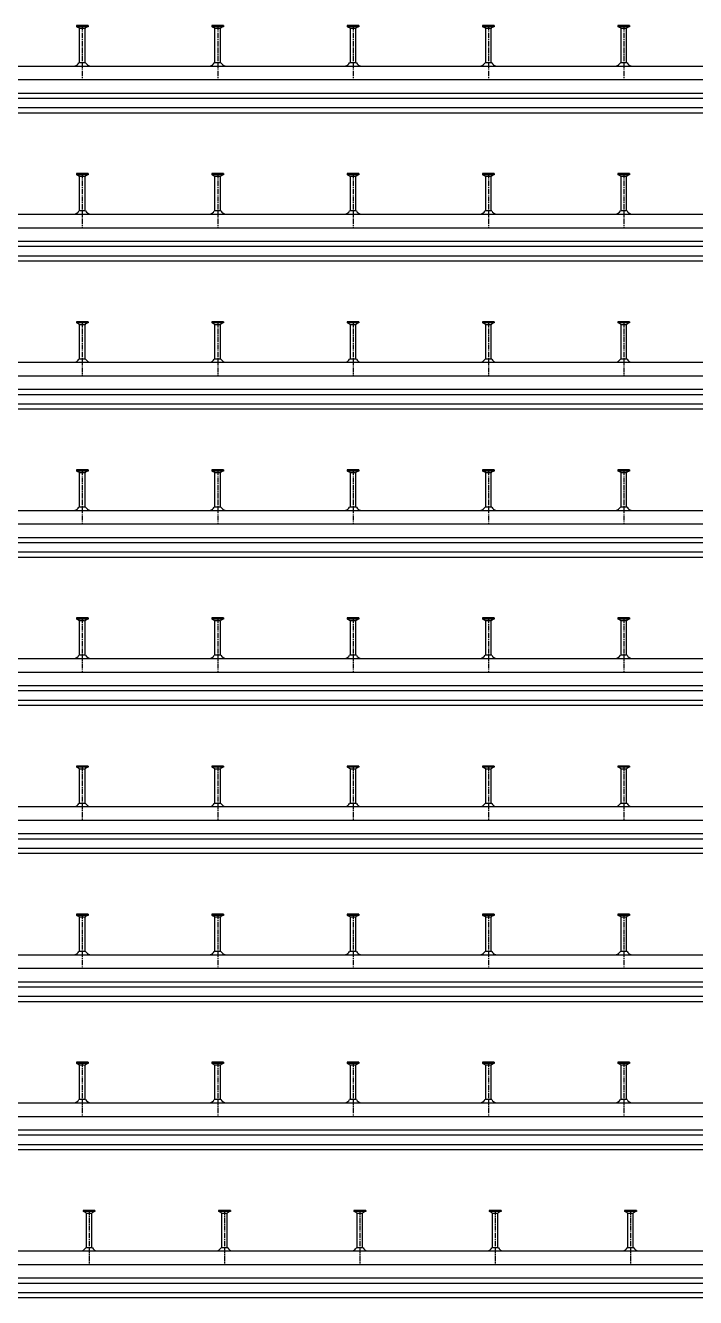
# Model space of a CAD drawing. Header units: millimetres. Extents: x -218 to 5901, y -4888 to 2743.
# Drawn here: x 772 to 1762, y -4888 to -3007 of the extents above; entities that cross this region are included whole.
import ezdxf

# ---------------------------------------------------------------- set-up
doc = ezdxf.new("R2010")
doc.units = ezdxf.units.MM
doc.header["$LTSCALE"] = 10
doc.linetypes.add('MITTE2', pattern=[1.125, 0.75, -0.125, 0.125, -0.125])
doc.layers.add('HALFEN', color=2, linetype='CONTINUOUS')

msp = doc.modelspace()

# ---------------------------------------------------------------- linework, layer by layer
at = {"layer": 'HALFEN'}
for p, q in [((847.5, -3006.8), (847.5, -3008.7)), ((865, -3006.8), (847.5, -3006.8)), ((865, -3008.7), (847.5, -3008.7)), ((848.3, -3008.7), (851.8, -3010.5)), ((852.2, -3006.8), (852.2, -3008.4)), ((860.3, -3006.8), (860.3, -3008.4)), ((864.3, -3008.7), (860.7, -3010.5)), ((865, -3006.8), (865, -3008.7)), ((1065, -3006.8), (1047.5, -3006.8)), ((1047.5, -3006.8), (1047.5, -3008.7)), ((1065, -3008.7), (1047.5, -3008.7)), ((1048.3, -3008.7), (1051.8, -3010.5)), ((1052.2, -3006.8), (1052.2, -3008.4)), ((1060.3, -3006.8), (1060.3, -3008.4)), ((1064.3, -3008.7), (1060.7, -3010.5)), ((1065, -3006.8), (1065, -3008.7)), ((1247.5, -3006.8), (1247.5, -3008.7)), ((1265, -3006.8), (1247.5, -3006.8)), ((1265, -3008.7), (1247.5, -3008.7)), ((1248.3, -3008.7), (1251.8, -3010.5)), ((1252.2, -3006.8), (1252.2, -3008.4)), ((1260.3, -3006.8), (1260.3, -3008.4)), ((1264.3, -3008.7), (1260.7, -3010.5)), ((1265, -3006.8), (1265, -3008.7)), ((1447.5, -3006.8), (1447.5, -3008.7)), ((1465, -3006.8), (1447.5, -3006.8)), ((1465, -3008.7), (1447.5, -3008.7)), ((1448.3, -3008.7), (1451.8, -3010.5)), ((1452.2, -3006.8), (1452.2, -3008.4)), ((1460.3, -3006.8), (1460.3, -3008.4)), ((1464.3, -3008.7), (1460.7, -3010.5)), ((1465, -3006.8), (1465, -3008.7)), ((1647.5, -3006.8), (1647.5, -3008.7)), ((1665, -3006.8), (1647.5, -3006.8)), ((1665, -3008.7), (1647.5, -3008.7)), ((1648.3, -3008.7), (1651.8, -3010.5)), ((1652.2, -3006.8), (1652.2, -3008.4)), ((1660.3, -3006.8), (1660.3, -3008.4)), ((1664.3, -3008.7), (1660.7, -3010.5)), ((1665, -3006.8), (1665, -3008.7)), ((852.3, -3062.1), (852.3, -3011.2)), ((852.8, -3010.8), (859.7, -3010.8)), ((860.3, -3062.1), (860.3, -3011.2)), ((1052.3, -3062.1), (1052.3, -3011.2)), ((1052.8, -3010.8), (1059.7, -3010.8)), ((1060.3, -3062.1), (1060.3, -3011.2)), ((1252.3, -3062.1), (1252.3, -3011.2)), ((1252.8, -3010.8), (1259.7, -3010.8)), ((1260.3, -3062.1), (1260.3, -3011.2)), ((1452.3, -3062.1), (1452.3, -3011.2)), ((1452.8, -3010.8), (1459.7, -3010.8)), ((1460.3, -3062.1), (1460.3, -3011.2)), ((1652.3, -3062.1), (1652.3, -3011.2)), ((1652.8, -3010.8), (1659.7, -3010.8)), ((1660.3, -3062.1), (1660.3, -3011.2)), ((861.2, -3062.1), (851.3, -3062.1)), ((1061.2, -3062.1), (1051.3, -3062.1)), ((1261.2, -3062.1), (1251.3, -3062.1)), ((1461.2, -3062.1), (1451.3, -3062.1)), ((1661.2, -3062.1), (1651.3, -3062.1)), ((-168.7, -3066.8), (4281.3, -3066.8)), ((-168.7, -3086.8), (4281.3, -3086.8)), ((-168.7, -3106.8), (4281.3, -3106.8)), ((-168.7, -3114.3), (4281.3, -3114.3)), ((-168.7, -3128.3), (4281.3, -3128.3)), ((-168.7, -3135.8), (4281.3, -3135.8)), ((847.5, -3225.8), (847.5, -3227.7)), ((865, -3225.8), (847.5, -3225.8)), ((865, -3227.7), (847.5, -3227.7)), ((848.3, -3227.7), (851.8, -3229.5)), ((852.2, -3225.8), (852.2, -3227.4)), ((852.3, -3281.1), (852.3, -3230.2)), ((852.8, -3229.8), (859.7, -3229.8)), ((860.3, -3225.8), (860.3, -3227.4)), ((860.3, -3281.1), (860.3, -3230.2)), ((864.3, -3227.7), (860.7, -3229.5)), ((865, -3225.8), (865, -3227.7)), ((1065, -3225.8), (1047.5, -3225.8)), ((1047.5, -3225.8), (1047.5, -3227.7)), ((1065, -3227.7), (1047.5, -3227.7)), ((1048.3, -3227.7), (1051.8, -3229.5)), ((1052.2, -3225.8), (1052.2, -3227.4)), ((1052.3, -3281.1), (1052.3, -3230.2)), ((1052.8, -3229.8), (1059.7, -3229.8)), ((1060.3, -3225.8), (1060.3, -3227.4)), ((1060.3, -3281.1), (1060.3, -3230.2)), ((1064.3, -3227.7), (1060.7, -3229.5)), ((1065, -3225.8), (1065, -3227.7)), ((1247.5, -3225.8), (1247.5, -3227.7)), ((1265, -3225.8), (1247.5, -3225.8)), ((1265, -3227.7), (1247.5, -3227.7)), ((1248.3, -3227.7), (1251.8, -3229.5)), ((1252.2, -3225.8), (1252.2, -3227.4)), ((1252.3, -3281.1), (1252.3, -3230.2)), ((1252.8, -3229.8), (1259.7, -3229.8)), ((1260.3, -3225.8), (1260.3, -3227.4)), ((1260.3, -3281.1), (1260.3, -3230.2)), ((1264.3, -3227.7), (1260.7, -3229.5)), ((1265, -3225.8), (1265, -3227.7)), ((1447.5, -3225.8), (1447.5, -3227.7)), ((1465, -3225.8), (1447.5, -3225.8)), ((1465, -3227.7), (1447.5, -3227.7)), ((1448.3, -3227.7), (1451.8, -3229.5)), ((1452.2, -3225.8), (1452.2, -3227.4)), ((1452.3, -3281.1), (1452.3, -3230.2)), ((1452.8, -3229.8), (1459.7, -3229.8)), ((1460.3, -3225.8), (1460.3, -3227.4)), ((1460.3, -3281.1), (1460.3, -3230.2)), ((1464.3, -3227.7), (1460.7, -3229.5)), ((1465, -3225.8), (1465, -3227.7)), ((1647.5, -3225.8), (1647.5, -3227.7)), ((1665, -3225.8), (1647.5, -3225.8)), ((1665, -3227.7), (1647.5, -3227.7)), ((1648.3, -3227.7), (1651.8, -3229.5)), ((1652.2, -3225.8), (1652.2, -3227.4)), ((1652.3, -3281.1), (1652.3, -3230.2)), ((1652.8, -3229.8), (1659.7, -3229.8)), ((1660.3, -3225.8), (1660.3, -3227.4)), ((1660.3, -3281.1), (1660.3, -3230.2)), ((1664.3, -3227.7), (1660.7, -3229.5)), ((1665, -3225.8), (1665, -3227.7)), ((-168.7, -3285.8), (4481.3, -3285.8)), ((861.2, -3281.1), (851.3, -3281.1)), ((1061.2, -3281.1), (1051.3, -3281.1)), ((1261.2, -3281.1), (1251.3, -3281.1)), ((1461.2, -3281.1), (1451.3, -3281.1)), ((1661.2, -3281.1), (1651.3, -3281.1)), ((-168.7, -3305.8), (4481.3, -3305.8)), ((-168.7, -3325.8), (4481.3, -3325.8)), ((-168.7, -3333.3), (4481.3, -3333.3)), ((-168.7, -3347.3), (4481.3, -3347.3)), ((-168.7, -3354.8), (4481.3, -3354.8)), ((847.5, -3444.8), (847.5, -3446.7)), ((865, -3444.8), (847.5, -3444.8)), ((865, -3446.7), (847.5, -3446.7)), ((848.3, -3446.7), (851.8, -3448.5)), ((852.2, -3444.8), (852.2, -3446.4)), ((852.3, -3500.1), (852.3, -3449.2)), ((852.8, -3448.8), (859.7, -3448.8)), ((860.3, -3444.8), (860.3, -3446.4)), ((860.3, -3500.1), (860.3, -3449.2)), ((864.3, -3446.7), (860.7, -3448.5)), ((865, -3444.8), (865, -3446.7)), ((1065, -3444.8), (1047.5, -3444.8)), ((1047.5, -3444.8), (1047.5, -3446.7)), ((1065, -3446.7), (1047.5, -3446.7)), ((1048.3, -3446.7), (1051.8, -3448.5)), ((1052.2, -3444.8), (1052.2, -3446.4)), ((1052.3, -3500.1), (1052.3, -3449.2)), ((1052.8, -3448.8), (1059.7, -3448.8)), ((1060.3, -3444.8), (1060.3, -3446.4)), ((1060.3, -3500.1), (1060.3, -3449.2)), ((1064.3, -3446.7), (1060.7, -3448.5)), ((1065, -3444.8), (1065, -3446.7)), ((1247.5, -3444.8), (1247.5, -3446.7)), ((1265, -3444.8), (1247.5, -3444.8)), ((1265, -3446.7), (1247.5, -3446.7)), ((1248.3, -3446.7), (1251.8, -3448.5)), ((1252.2, -3444.8), (1252.2, -3446.4)), ((1252.3, -3500.1), (1252.3, -3449.2)), ((1252.8, -3448.8), (1259.7, -3448.8)), ((1260.3, -3444.8), (1260.3, -3446.4)), ((1260.3, -3500.1), (1260.3, -3449.2)), ((1264.3, -3446.7), (1260.7, -3448.5)), ((1265, -3444.8), (1265, -3446.7)), ((1447.5, -3444.8), (1447.5, -3446.7)), ((1465, -3444.8), (1447.5, -3444.8)), ((1465, -3446.7), (1447.5, -3446.7)), ((1448.3, -3446.7), (1451.8, -3448.5)), ((1452.2, -3444.8), (1452.2, -3446.4)), ((1452.3, -3500.1), (1452.3, -3449.2)), ((1452.8, -3448.8), (1459.7, -3448.8)), ((1460.3, -3444.8), (1460.3, -3446.4)), ((1460.3, -3500.1), (1460.3, -3449.2)), ((1464.3, -3446.7), (1460.7, -3448.5)), ((1465, -3444.8), (1465, -3446.7)), ((1647.5, -3444.8), (1647.5, -3446.7)), ((1665, -3444.8), (1647.5, -3444.8)), ((1665, -3446.7), (1647.5, -3446.7)), ((1648.3, -3446.7), (1651.8, -3448.5)), ((1652.2, -3444.8), (1652.2, -3446.4)), ((1652.3, -3500.1), (1652.3, -3449.2)), ((1652.8, -3448.8), (1659.7, -3448.8)), ((1660.3, -3444.8), (1660.3, -3446.4)), ((1660.3, -3500.1), (1660.3, -3449.2)), ((1664.3, -3446.7), (1660.7, -3448.5)), ((1665, -3444.8), (1665, -3446.7)), ((-168.7, -3504.8), (4681.3, -3504.8)), ((861.2, -3500.1), (851.3, -3500.1)), ((1061.2, -3500.1), (1051.3, -3500.1)), ((1261.2, -3500.1), (1251.3, -3500.1)), ((1461.2, -3500.1), (1451.3, -3500.1)), ((1661.2, -3500.1), (1651.3, -3500.1)), ((-168.7, -3524.8), (4681.3, -3524.8)), ((-168.7, -3544.8), (4681.3, -3544.8)), ((-168.7, -3552.3), (4681.3, -3552.3)), ((-168.7, -3566.3), (4681.3, -3566.3)), ((-168.7, -3573.8), (4681.3, -3573.8)), ((847.5, -3663.8), (847.5, -3665.7)), ((865, -3663.8), (847.5, -3663.8)), ((865, -3665.7), (847.5, -3665.7)), ((848.3, -3665.7), (851.8, -3667.5)), ((852.2, -3663.8), (852.2, -3665.4)), ((852.8, -3667.8), (859.7, -3667.8)), ((860.3, -3663.8), (860.3, -3665.4)), ((864.3, -3665.7), (860.7, -3667.5)), ((865, -3663.8), (865, -3665.7)), ((1065, -3663.8), (1047.5, -3663.8)), ((1047.5, -3663.8), (1047.5, -3665.7)), ((1065, -3665.7), (1047.5, -3665.7)), ((1048.3, -3665.7), (1051.8, -3667.5)), ((1052.2, -3663.8), (1052.2, -3665.4)), ((1052.8, -3667.8), (1059.7, -3667.8)), ((1060.3, -3663.8), (1060.3, -3665.4)), ((1064.3, -3665.7), (1060.7, -3667.5)), ((1065, -3663.8), (1065, -3665.7)), ((1247.5, -3663.8), (1247.5, -3665.7)), ((1265, -3663.8), (1247.5, -3663.8)), ((1265, -3665.7), (1247.5, -3665.7)), ((1248.3, -3665.7), (1251.8, -3667.5)), ((1252.2, -3663.8), (1252.2, -3665.4)), ((1252.8, -3667.8), (1259.7, -3667.8)), ((1260.3, -3663.8), (1260.3, -3665.4)), ((1264.3, -3665.7), (1260.7, -3667.5)), ((1265, -3663.8), (1265, -3665.7)), ((1447.5, -3663.8), (1447.5, -3665.7)), ((1465, -3663.8), (1447.5, -3663.8)), ((1465, -3665.7), (1447.5, -3665.7)), ((1448.3, -3665.7), (1451.8, -3667.5)), ((1452.2, -3663.8), (1452.2, -3665.4)), ((1452.8, -3667.8), (1459.7, -3667.8)), ((1460.3, -3663.8), (1460.3, -3665.4)), ((1464.3, -3665.7), (1460.7, -3667.5)), ((1465, -3663.8), (1465, -3665.7)), ((1647.5, -3663.8), (1647.5, -3665.7)), ((1665, -3663.8), (1647.5, -3663.8)), ((1665, -3665.7), (1647.5, -3665.7)), ((1648.3, -3665.7), (1651.8, -3667.5)), ((1652.2, -3663.8), (1652.2, -3665.4)), ((1652.8, -3667.8), (1659.7, -3667.8)), ((1660.3, -3663.8), (1660.3, -3665.4)), ((1664.3, -3665.7), (1660.7, -3667.5)), ((1665, -3663.8), (1665, -3665.7)), ((852.3, -3719.1), (852.3, -3668.2)), ((860.3, -3719.1), (860.3, -3668.2)), ((1052.3, -3719.1), (1052.3, -3668.2)), ((1060.3, -3719.1), (1060.3, -3668.2)), ((1252.3, -3719.1), (1252.3, -3668.2)), ((1260.3, -3719.1), (1260.3, -3668.2)), ((1452.3, -3719.1), (1452.3, -3668.2)), ((1460.3, -3719.1), (1460.3, -3668.2)), ((1652.3, -3719.1), (1652.3, -3668.2)), ((1660.3, -3719.1), (1660.3, -3668.2)), ((-168.7, -3723.8), (4881.3, -3723.8)), ((861.2, -3719.1), (851.3, -3719.1)), ((1061.2, -3719.1), (1051.3, -3719.1)), ((1261.2, -3719.1), (1251.3, -3719.1)), ((1461.2, -3719.1), (1451.3, -3719.1)), ((1661.2, -3719.1), (1651.3, -3719.1)), ((-168.7, -3743.8), (4881.3, -3743.8)), ((-168.7, -3763.8), (4881.3, -3763.8)), ((-168.7, -3771.3), (4881.3, -3771.3)), ((-168.7, -3785.3), (4881.3, -3785.3)), ((-168.7, -3792.8), (4881.3, -3792.8)), ((847.5, -3882.8), (847.5, -3884.7)), ((865, -3882.8), (847.5, -3882.8)), ((865, -3884.7), (847.5, -3884.7)), ((848.3, -3884.7), (851.8, -3886.5)), ((852.2, -3882.8), (852.2, -3884.4)), ((852.3, -3938.1), (852.3, -3887.2)), ((852.8, -3886.8), (859.7, -3886.8)), ((860.3, -3882.8), (860.3, -3884.4)), ((860.3, -3938.1), (860.3, -3887.2)), ((864.3, -3884.7), (860.7, -3886.5)), ((865, -3882.8), (865, -3884.7)), ((1065, -3882.8), (1047.5, -3882.8)), ((1047.5, -3882.8), (1047.5, -3884.7)), ((1065, -3884.7), (1047.5, -3884.7)), ((1048.3, -3884.7), (1051.8, -3886.5)), ((1052.2, -3882.8), (1052.2, -3884.4)), ((1052.3, -3938.1), (1052.3, -3887.2)), ((1052.8, -3886.8), (1059.7, -3886.8)), ((1060.3, -3882.8), (1060.3, -3884.4)), ((1060.3, -3938.1), (1060.3, -3887.2)), ((1064.3, -3884.7), (1060.7, -3886.5)), ((1065, -3882.8), (1065, -3884.7)), ((1247.5, -3882.8), (1247.5, -3884.7)), ((1265, -3882.8), (1247.5, -3882.8)), ((1265, -3884.7), (1247.5, -3884.7)), ((1248.3, -3884.7), (1251.8, -3886.5)), ((1252.2, -3882.8), (1252.2, -3884.4)), ((1252.3, -3938.1), (1252.3, -3887.2)), ((1252.8, -3886.8), (1259.7, -3886.8)), ((1260.3, -3882.8), (1260.3, -3884.4)), ((1260.3, -3938.1), (1260.3, -3887.2)), ((1264.3, -3884.7), (1260.7, -3886.5)), ((1265, -3882.8), (1265, -3884.7)), ((1447.5, -3882.8), (1447.5, -3884.7)), ((1465, -3882.8), (1447.5, -3882.8)), ((1465, -3884.7), (1447.5, -3884.7)), ((1448.3, -3884.7), (1451.8, -3886.5)), ((1452.2, -3882.8), (1452.2, -3884.4)), ((1452.3, -3938.1), (1452.3, -3887.2)), ((1452.8, -3886.8), (1459.7, -3886.8)), ((1460.3, -3882.8), (1460.3, -3884.4)), ((1460.3, -3938.1), (1460.3, -3887.2)), ((1464.3, -3884.7), (1460.7, -3886.5)), ((1465, -3882.8), (1465, -3884.7)), ((1647.5, -3882.8), (1647.5, -3884.7)), ((1665, -3882.8), (1647.5, -3882.8)), ((1665, -3884.7), (1647.5, -3884.7)), ((1648.3, -3884.7), (1651.8, -3886.5)), ((1652.2, -3882.8), (1652.2, -3884.4)), ((1652.3, -3938.1), (1652.3, -3887.2)), ((1652.8, -3886.8), (1659.7, -3886.8)), ((1660.3, -3882.8), (1660.3, -3884.4)), ((1660.3, -3938.1), (1660.3, -3887.2)), ((1664.3, -3884.7), (1660.7, -3886.5)), ((1665, -3882.8), (1665, -3884.7)), ((-168.7, -3942.8), (5081.3, -3942.8)), ((861.2, -3938.1), (851.3, -3938.1)), ((1061.2, -3938.1), (1051.3, -3938.1)), ((1261.2, -3938.1), (1251.3, -3938.1)), ((1461.2, -3938.1), (1451.3, -3938.1)), ((1661.2, -3938.1), (1651.3, -3938.1)), ((-168.7, -3962.8), (5081.3, -3962.8)), ((-168.7, -3982.8), (5081.3, -3982.8)), ((-168.7, -3990.3), (5081.3, -3990.3)), ((-168.7, -4004.3), (5081.3, -4004.3)), ((-168.7, -4011.8), (5081.3, -4011.8)), ((847.5, -4101.8), (847.5, -4103.7)), ((865, -4101.8), (847.5, -4101.8)), ((865, -4103.7), (847.5, -4103.7)), ((848.3, -4103.7), (851.8, -4105.5)), ((852.2, -4101.8), (852.2, -4103.4)), ((852.3, -4157.1), (852.3, -4106.2)), ((852.8, -4105.8), (859.7, -4105.8)), ((860.3, -4101.8), (860.3, -4103.4)), ((860.3, -4157.1), (860.3, -4106.2)), ((864.3, -4103.7), (860.7, -4105.5)), ((865, -4101.8), (865, -4103.7)), ((1065, -4101.8), (1047.5, -4101.8)), ((1047.5, -4101.8), (1047.5, -4103.7)), ((1065, -4103.7), (1047.5, -4103.7)), ((1048.3, -4103.7), (1051.8, -4105.5)), ((1052.2, -4101.8), (1052.2, -4103.4)), ((1052.3, -4157.1), (1052.3, -4106.2)), ((1052.8, -4105.8), (1059.7, -4105.8)), ((1060.3, -4101.8), (1060.3, -4103.4)), ((1060.3, -4157.1), (1060.3, -4106.2)), ((1064.3, -4103.7), (1060.7, -4105.5)), ((1065, -4101.8), (1065, -4103.7)), ((1247.5, -4101.8), (1247.5, -4103.7)), ((1265, -4101.8), (1247.5, -4101.8)), ((1265, -4103.7), (1247.5, -4103.7)), ((1248.3, -4103.7), (1251.8, -4105.5)), ((1252.2, -4101.8), (1252.2, -4103.4)), ((1252.3, -4157.1), (1252.3, -4106.2)), ((1252.8, -4105.8), (1259.7, -4105.8)), ((1260.3, -4101.8), (1260.3, -4103.4)), ((1260.3, -4157.1), (1260.3, -4106.2)), ((1264.3, -4103.7), (1260.7, -4105.5)), ((1265, -4101.8), (1265, -4103.7)), ((1447.5, -4101.8), (1447.5, -4103.7)), ((1465, -4101.8), (1447.5, -4101.8)), ((1465, -4103.7), (1447.5, -4103.7)), ((1448.3, -4103.7), (1451.8, -4105.5)), ((1452.2, -4101.8), (1452.2, -4103.4)), ((1452.3, -4157.1), (1452.3, -4106.2)), ((1452.8, -4105.8), (1459.7, -4105.8)), ((1460.3, -4101.8), (1460.3, -4103.4)), ((1460.3, -4157.1), (1460.3, -4106.2)), ((1464.3, -4103.7), (1460.7, -4105.5)), ((1465, -4101.8), (1465, -4103.7)), ((1647.5, -4101.8), (1647.5, -4103.7)), ((1665, -4101.8), (1647.5, -4101.8)), ((1665, -4103.7), (1647.5, -4103.7)), ((1648.3, -4103.7), (1651.8, -4105.5)), ((1652.2, -4101.8), (1652.2, -4103.4)), ((1652.3, -4157.1), (1652.3, -4106.2)), ((1652.8, -4105.8), (1659.7, -4105.8)), ((1660.3, -4101.8), (1660.3, -4103.4)), ((1660.3, -4157.1), (1660.3, -4106.2)), ((1664.3, -4103.7), (1660.7, -4105.5)), ((1665, -4101.8), (1665, -4103.7)), ((-168.7, -4161.8), (5281.3, -4161.8)), ((861.2, -4157.1), (851.3, -4157.1)), ((1061.2, -4157.1), (1051.3, -4157.1)), ((1261.2, -4157.1), (1251.3, -4157.1)), ((1461.2, -4157.1), (1451.3, -4157.1)), ((1661.2, -4157.1), (1651.3, -4157.1)), ((-168.7, -4181.8), (5281.3, -4181.8)), ((-168.7, -4201.8), (5281.3, -4201.8)), ((-168.7, -4209.3), (5281.3, -4209.3)), ((-168.7, -4223.3), (5281.3, -4223.3)), ((-168.7, -4230.8), (5281.3, -4230.8)), ((847.5, -4320.8), (847.5, -4322.7)), ((865, -4320.8), (847.5, -4320.8)), ((865, -4322.7), (847.5, -4322.7)), ((848.3, -4322.7), (851.8, -4324.5)), ((852.2, -4320.8), (852.2, -4322.4)), ((852.3, -4376.1), (852.3, -4325.2)), ((852.8, -4324.8), (859.7, -4324.8)), ((860.3, -4320.8), (860.3, -4322.4)), ((860.3, -4376.1), (860.3, -4325.2)), ((864.3, -4322.7), (860.7, -4324.5)), ((865, -4320.8), (865, -4322.7)), ((1065, -4320.8), (1047.5, -4320.8)), ((1047.5, -4320.8), (1047.5, -4322.7)), ((1065, -4322.7), (1047.5, -4322.7)), ((1048.3, -4322.7), (1051.8, -4324.5)), ((1052.2, -4320.8), (1052.2, -4322.4)), ((1052.3, -4376.1), (1052.3, -4325.2)), ((1052.8, -4324.8), (1059.7, -4324.8)), ((1060.3, -4320.8), (1060.3, -4322.4)), ((1060.3, -4376.1), (1060.3, -4325.2)), ((1064.3, -4322.7), (1060.7, -4324.5)), ((1065, -4320.8), (1065, -4322.7)), ((1247.5, -4320.8), (1247.5, -4322.7)), ((1265, -4320.8), (1247.5, -4320.8)), ((1265, -4322.7), (1247.5, -4322.7)), ((1248.3, -4322.7), (1251.8, -4324.5)), ((1252.2, -4320.8), (1252.2, -4322.4)), ((1252.3, -4376.1), (1252.3, -4325.2)), ((1252.8, -4324.8), (1259.7, -4324.8)), ((1260.3, -4320.8), (1260.3, -4322.4)), ((1260.3, -4376.1), (1260.3, -4325.2)), ((1264.3, -4322.7), (1260.7, -4324.5)), ((1265, -4320.8), (1265, -4322.7)), ((1447.5, -4320.8), (1447.5, -4322.7)), ((1465, -4320.8), (1447.5, -4320.8)), ((1465, -4322.7), (1447.5, -4322.7)), ((1448.3, -4322.7), (1451.8, -4324.5)), ((1452.2, -4320.8), (1452.2, -4322.4)), ((1452.3, -4376.1), (1452.3, -4325.2)), ((1452.8, -4324.8), (1459.7, -4324.8)), ((1460.3, -4320.8), (1460.3, -4322.4)), ((1460.3, -4376.1), (1460.3, -4325.2)), ((1464.3, -4322.7), (1460.7, -4324.5)), ((1465, -4320.8), (1465, -4322.7)), ((1647.5, -4320.8), (1647.5, -4322.7)), ((1665, -4320.8), (1647.5, -4320.8)), ((1665, -4322.7), (1647.5, -4322.7)), ((1648.3, -4322.7), (1651.8, -4324.5)), ((1652.2, -4320.8), (1652.2, -4322.4)), ((1652.3, -4376.1), (1652.3, -4325.2)), ((1652.8, -4324.8), (1659.7, -4324.8)), ((1660.3, -4320.8), (1660.3, -4322.4)), ((1660.3, -4376.1), (1660.3, -4325.2)), ((1664.3, -4322.7), (1660.7, -4324.5)), ((1665, -4320.8), (1665, -4322.7)), ((-168.7, -4380.8), (5481.3, -4380.8)), ((861.2, -4376.1), (851.3, -4376.1)), ((1061.2, -4376.1), (1051.3, -4376.1)), ((1261.2, -4376.1), (1251.3, -4376.1)), ((1461.2, -4376.1), (1451.3, -4376.1)), ((1661.2, -4376.1), (1651.3, -4376.1)), ((-168.7, -4400.8), (5481.3, -4400.8)), ((-168.7, -4420.8), (5481.3, -4420.8)), ((-168.7, -4428.3), (5481.3, -4428.3)), ((-168.7, -4442.3), (5481.3, -4442.3)), ((-168.7, -4449.8), (5481.3, -4449.8)), ((847.5, -4539.8), (847.5, -4541.7)), ((865, -4539.8), (847.5, -4539.8)), ((865, -4541.7), (847.5, -4541.7)), ((848.3, -4541.7), (851.8, -4543.5)), ((852.2, -4539.8), (852.2, -4541.4)), ((852.3, -4595.1), (852.3, -4544.2)), ((852.8, -4543.8), (859.7, -4543.8)), ((860.3, -4539.8), (860.3, -4541.4)), ((860.3, -4595.1), (860.3, -4544.2)), ((864.3, -4541.7), (860.7, -4543.5)), ((865, -4539.8), (865, -4541.7)), ((1065, -4539.8), (1047.5, -4539.8)), ((1047.5, -4539.8), (1047.5, -4541.7)), ((1065, -4541.7), (1047.5, -4541.7)), ((1048.3, -4541.7), (1051.8, -4543.5)), ((1052.2, -4539.8), (1052.2, -4541.4)), ((1052.3, -4595.1), (1052.3, -4544.2)), ((1052.8, -4543.8), (1059.7, -4543.8)), ((1060.3, -4539.8), (1060.3, -4541.4)), ((1060.3, -4595.1), (1060.3, -4544.2)), ((1064.3, -4541.7), (1060.7, -4543.5)), ((1065, -4539.8), (1065, -4541.7)), ((1247.5, -4539.8), (1247.5, -4541.7)), ((1265, -4539.8), (1247.5, -4539.8)), ((1265, -4541.7), (1247.5, -4541.7)), ((1248.3, -4541.7), (1251.8, -4543.5)), ((1252.2, -4539.8), (1252.2, -4541.4)), ((1252.3, -4595.1), (1252.3, -4544.2)), ((1252.8, -4543.8), (1259.7, -4543.8)), ((1260.3, -4539.8), (1260.3, -4541.4)), ((1260.3, -4595.1), (1260.3, -4544.2)), ((1264.3, -4541.7), (1260.7, -4543.5)), ((1265, -4539.8), (1265, -4541.7)), ((1447.5, -4539.8), (1447.5, -4541.7)), ((1465, -4539.8), (1447.5, -4539.8)), ((1465, -4541.7), (1447.5, -4541.7)), ((1448.3, -4541.7), (1451.8, -4543.5)), ((1452.2, -4539.8), (1452.2, -4541.4)), ((1452.3, -4595.1), (1452.3, -4544.2)), ((1452.8, -4543.8), (1459.7, -4543.8)), ((1460.3, -4539.8), (1460.3, -4541.4)), ((1460.3, -4595.1), (1460.3, -4544.2)), ((1464.3, -4541.7), (1460.7, -4543.5)), ((1465, -4539.8), (1465, -4541.7)), ((1647.5, -4539.8), (1647.5, -4541.7)), ((1665, -4539.8), (1647.5, -4539.8)), ((1665, -4541.7), (1647.5, -4541.7)), ((1648.3, -4541.7), (1651.8, -4543.5)), ((1652.2, -4539.8), (1652.2, -4541.4)), ((1652.3, -4595.1), (1652.3, -4544.2)), ((1652.8, -4543.8), (1659.7, -4543.8)), ((1660.3, -4539.8), (1660.3, -4541.4)), ((1660.3, -4595.1), (1660.3, -4544.2)), ((1664.3, -4541.7), (1660.7, -4543.5)), ((1665, -4539.8), (1665, -4541.7)), ((-168.7, -4599.8), (5681.3, -4599.8)), ((861.2, -4595.1), (851.3, -4595.1)), ((1061.2, -4595.1), (1051.3, -4595.1)), ((1261.2, -4595.1), (1251.3, -4595.1)), ((1461.2, -4595.1), (1451.3, -4595.1)), ((1661.2, -4595.1), (1651.3, -4595.1)), ((-168.7, -4619.8), (5681.3, -4619.8)), ((-168.7, -4639.8), (5681.3, -4639.8)), ((-168.7, -4647.3), (5681.3, -4647.3)), ((-168.7, -4661.3), (5681.3, -4661.3)), ((-168.7, -4668.8), (5681.3, -4668.8)), ((857.5, -4758.8), (857.5, -4760.7)), ((875, -4758.8), (857.5, -4758.8)), ((862.2, -4758.8), (862.2, -4760.4)), ((870.3, -4758.8), (870.3, -4760.4)), ((875, -4758.8), (875, -4760.7)), ((1057.5, -4758.8), (1057.5, -4760.7)), ((1075, -4758.8), (1057.5, -4758.8)), ((1062.2, -4758.8), (1062.2, -4760.4)), ((1070.3, -4758.8), (1070.3, -4760.4)), ((1075, -4758.8), (1075, -4760.7)), ((1257.5, -4758.8), (1257.5, -4760.7)), ((1275, -4758.8), (1257.5, -4758.8)), ((1262.2, -4758.8), (1262.2, -4760.4)), ((1270.3, -4758.8), (1270.3, -4760.4)), ((1275, -4758.8), (1275, -4760.7)), ((1457.5, -4758.8), (1457.5, -4760.7)), ((1475, -4758.8), (1457.5, -4758.8)), ((1462.2, -4758.8), (1462.2, -4760.4)), ((1470.3, -4758.8), (1470.3, -4760.4)), ((1475, -4758.8), (1475, -4760.7)), ((1657.5, -4758.8), (1657.5, -4760.7)), ((1675, -4758.8), (1657.5, -4758.8)), ((1662.2, -4758.8), (1662.2, -4760.4)), ((1670.3, -4758.8), (1670.3, -4760.4)), ((1675, -4758.8), (1675, -4760.7)), ((875, -4760.7), (857.5, -4760.7)), ((858.3, -4760.7), (861.8, -4762.5)), ((862.3, -4814.1), (862.3, -4763.2)), ((862.8, -4762.8), (869.7, -4762.8)), ((870.3, -4814.1), (870.3, -4763.2)), ((874.3, -4760.7), (870.7, -4762.5)), ((1075, -4760.7), (1057.5, -4760.7)), ((1058.3, -4760.7), (1061.8, -4762.5)), ((1062.3, -4814.1), (1062.3, -4763.2)), ((1062.8, -4762.8), (1069.7, -4762.8)), ((1070.3, -4814.1), (1070.3, -4763.2)), ((1074.3, -4760.7), (1070.7, -4762.5)), ((1275, -4760.7), (1257.5, -4760.7)), ((1258.3, -4760.7), (1261.8, -4762.5)), ((1262.3, -4814.1), (1262.3, -4763.2)), ((1262.8, -4762.8), (1269.7, -4762.8)), ((1270.3, -4814.1), (1270.3, -4763.2)), ((1274.3, -4760.7), (1270.7, -4762.5)), ((1475, -4760.7), (1457.5, -4760.7)), ((1458.3, -4760.7), (1461.8, -4762.5)), ((1462.3, -4814.1), (1462.3, -4763.2)), ((1462.8, -4762.8), (1469.7, -4762.8)), ((1470.3, -4814.1), (1470.3, -4763.2)), ((1474.3, -4760.7), (1470.7, -4762.5)), ((1675, -4760.7), (1657.5, -4760.7)), ((1658.3, -4760.7), (1661.8, -4762.5)), ((1662.3, -4814.1), (1662.3, -4763.2)), ((1662.8, -4762.8), (1669.7, -4762.8)), ((1670.3, -4814.1), (1670.3, -4763.2)), ((1674.3, -4760.7), (1670.7, -4762.5)), ((871.2, -4814.1), (861.3, -4814.1)), ((1071.2, -4814.1), (1061.3, -4814.1)), ((1271.2, -4814.1), (1261.3, -4814.1)), ((1471.2, -4814.1), (1461.3, -4814.1)), ((1671.2, -4814.1), (1661.3, -4814.1)), ((-168.7, -4818.8), (5901.3, -4818.8)), ((-168.7, -4838.8), (5901.3, -4838.8)), ((-168.7, -4858.8), (5901.3, -4858.8)), ((-168.7, -4866.3), (5901.3, -4866.3)), ((-168.7, -4880.3), (5901.3, -4880.3)), ((-168.7, -4887.8), (5901.3, -4887.8))]:
    msp.add_line(p, q, dxfattribs=at)
at = {"layer": 'HALFEN', "color": 1, "linetype": 'MITTE2'}
for p, q in [((856.3, -3006.8), (856.3, -3086.8)), ((1056.3, -3006.8), (1056.3, -3086.8)), ((1256.3, -3006.8), (1256.3, -3086.8)), ((1456.3, -3006.8), (1456.3, -3086.8)), ((1656.3, -3006.8), (1656.3, -3086.8)), ((856.3, -3225.8), (856.3, -3305.8)), ((1056.3, -3225.8), (1056.3, -3305.8)), ((1256.3, -3225.8), (1256.3, -3305.8)), ((1456.3, -3225.8), (1456.3, -3305.8)), ((1656.3, -3225.8), (1656.3, -3305.8)), ((856.3, -3444.8), (856.3, -3524.8)), ((1056.3, -3444.8), (1056.3, -3524.8)), ((1256.3, -3444.8), (1256.3, -3524.8)), ((1456.3, -3444.8), (1456.3, -3524.8)), ((1656.3, -3444.8), (1656.3, -3524.8)), ((856.3, -3663.8), (856.3, -3743.8)), ((1056.3, -3663.8), (1056.3, -3743.8)), ((1256.3, -3663.8), (1256.3, -3743.8)), ((1456.3, -3663.8), (1456.3, -3743.8)), ((1656.3, -3663.8), (1656.3, -3743.8)), ((856.3, -3882.8), (856.3, -3962.8)), ((1056.3, -3882.8), (1056.3, -3962.8)), ((1256.3, -3882.8), (1256.3, -3962.8)), ((1456.3, -3882.8), (1456.3, -3962.8)), ((1656.3, -3882.8), (1656.3, -3962.8)), ((856.3, -4101.8), (856.3, -4181.8)), ((1056.3, -4101.8), (1056.3, -4181.8)), ((1256.3, -4101.8), (1256.3, -4181.8)), ((1456.3, -4101.8), (1456.3, -4181.8)), ((1656.3, -4101.8), (1656.3, -4181.8)), ((856.3, -4320.8), (856.3, -4400.8)), ((1056.3, -4320.8), (1056.3, -4400.8)), ((1256.3, -4320.8), (1256.3, -4400.8)), ((1456.3, -4320.8), (1456.3, -4400.8)), ((1656.3, -4320.8), (1656.3, -4400.8)), ((856.3, -4539.8), (856.3, -4619.8)), ((1056.3, -4539.8), (1056.3, -4619.8)), ((1256.3, -4539.8), (1256.3, -4619.8)), ((1456.3, -4539.8), (1456.3, -4619.8)), ((1656.3, -4539.8), (1656.3, -4619.8)), ((866.3, -4758.8), (866.3, -4838.8)), ((1066.3, -4758.8), (1066.3, -4838.8)), ((1266.3, -4758.8), (1266.3, -4838.8)), ((1466.3, -4758.8), (1466.3, -4838.8)), ((1666.3, -4758.8), (1666.3, -4838.8))]:
    msp.add_line(p, q, dxfattribs=at)
at = {"layer": 'HALFEN'}
for centre, radius, start, end in [((851.5, -3011.2), 0.8, 0, 62.3005), ((861.1, -3011.2), 0.8, 117.6995, 180), ((1051.5, -3011.2), 0.8, 0, 62.3005), ((1061.1, -3011.2), 0.8, 117.6995, 180), ((1251.5, -3011.2), 0.8, 0, 62.3005), ((1261.1, -3011.2), 0.8, 117.6995, 180), ((1451.5, -3011.2), 0.8, 0, 62.3005), ((1461.1, -3011.2), 0.8, 117.6995, 180), ((1651.5, -3011.2), 0.8, 0, 62.3005), ((1661.1, -3011.2), 0.8, 117.6995, 180), ((842.7, -3057), 10, 285.1143, 329.2679), ((869.8, -3057), 10, 210.7321, 254.8857), ((1042.7, -3057), 10, 285.1143, 329.2679), ((1069.8, -3057), 10, 210.7321, 254.8857), ((1242.7, -3057), 10, 285.1143, 329.2679), ((1269.8, -3057), 10, 210.7321, 254.8857), ((1442.7, -3057), 10, 285.1143, 329.2679), ((1469.8, -3057), 10, 210.7321, 254.8857), ((1642.7, -3057), 10, 285.1143, 329.2679), ((1669.8, -3057), 10, 210.7321, 254.8857), ((851.5, -3230.2), 0.8, 0, 62.3005), ((861.1, -3230.2), 0.8, 117.6995, 180), ((1051.5, -3230.2), 0.8, 0, 62.3005), ((1061.1, -3230.2), 0.8, 117.6995, 180), ((1251.5, -3230.2), 0.8, 0, 62.3005), ((1261.1, -3230.2), 0.8, 117.6995, 180), ((1451.5, -3230.2), 0.8, 0, 62.3005), ((1461.1, -3230.2), 0.8, 117.6995, 180), ((1651.5, -3230.2), 0.8, 0, 62.3005), ((1661.1, -3230.2), 0.8, 117.6995, 180), ((842.7, -3276), 10, 285.1143, 329.2679), ((869.8, -3276), 10, 210.7321, 254.8857), ((1042.7, -3276), 10, 285.1143, 329.2679), ((1069.8, -3276), 10, 210.7321, 254.8857), ((1242.7, -3276), 10, 285.1143, 329.2679), ((1269.8, -3276), 10, 210.7321, 254.8857), ((1442.7, -3276), 10, 285.1143, 329.2679), ((1469.8, -3276), 10, 210.7321, 254.8857), ((1642.7, -3276), 10, 285.1143, 329.2679), ((1669.8, -3276), 10, 210.7321, 254.8857), ((851.5, -3449.2), 0.8, 0, 62.3005), ((861.1, -3449.2), 0.8, 117.6995, 180), ((1051.5, -3449.2), 0.8, 0, 62.3005), ((1061.1, -3449.2), 0.8, 117.6995, 180), ((1251.5, -3449.2), 0.8, 0, 62.3005), ((1261.1, -3449.2), 0.8, 117.6995, 180), ((1451.5, -3449.2), 0.8, 0, 62.3005), ((1461.1, -3449.2), 0.8, 117.6995, 180), ((1651.5, -3449.2), 0.8, 0, 62.3005), ((1661.1, -3449.2), 0.8, 117.6995, 180), ((842.7, -3495), 10, 285.1143, 329.2679), ((869.8, -3495), 10, 210.7321, 254.8857), ((1042.7, -3495), 10, 285.1143, 329.2679), ((1069.8, -3495), 10, 210.7321, 254.8857), ((1242.7, -3495), 10, 285.1143, 329.2679), ((1269.8, -3495), 10, 210.7321, 254.8857), ((1442.7, -3495), 10, 285.1143, 329.2679), ((1469.8, -3495), 10, 210.7321, 254.8857), ((1642.7, -3495), 10, 285.1143, 329.2679), ((1669.8, -3495), 10, 210.7321, 254.8857), ((851.5, -3668.2), 0.8, 0, 62.3005), ((861.1, -3668.2), 0.8, 117.6995, 180), ((1051.5, -3668.2), 0.8, 0, 62.3005), ((1061.1, -3668.2), 0.8, 117.6995, 180), ((1251.5, -3668.2), 0.8, 0, 62.3005), ((1261.1, -3668.2), 0.8, 117.6995, 180), ((1451.5, -3668.2), 0.8, 0, 62.3005), ((1461.1, -3668.2), 0.8, 117.6995, 180), ((1651.5, -3668.2), 0.8, 0, 62.3005), ((1661.1, -3668.2), 0.8, 117.6995, 180), ((842.7, -3714), 10, 285.1143, 329.2679), ((869.8, -3714), 10, 210.7321, 254.8857), ((1042.7, -3714), 10, 285.1143, 329.2679), ((1069.8, -3714), 10, 210.7321, 254.8857), ((1242.7, -3714), 10, 285.1143, 329.2679), ((1269.8, -3714), 10, 210.7321, 254.8857), ((1442.7, -3714), 10, 285.1143, 329.2679), ((1469.8, -3714), 10, 210.7321, 254.8857), ((1642.7, -3714), 10, 285.1143, 329.2679), ((1669.8, -3714), 10, 210.7321, 254.8857), ((851.5, -3887.2), 0.8, 0, 62.3005), ((861.1, -3887.2), 0.8, 117.6995, 180), ((1051.5, -3887.2), 0.8, 0, 62.3005), ((1061.1, -3887.2), 0.8, 117.6995, 180), ((1251.5, -3887.2), 0.8, 0, 62.3005), ((1261.1, -3887.2), 0.8, 117.6995, 180), ((1451.5, -3887.2), 0.8, 0, 62.3005), ((1461.1, -3887.2), 0.8, 117.6995, 180), ((1651.5, -3887.2), 0.8, 0, 62.3005), ((1661.1, -3887.2), 0.8, 117.6995, 180), ((842.7, -3933), 10, 285.1143, 329.2679), ((869.8, -3933), 10, 210.7321, 254.8857), ((1042.7, -3933), 10, 285.1143, 329.2679), ((1069.8, -3933), 10, 210.7321, 254.8857), ((1242.7, -3933), 10, 285.1143, 329.2679), ((1269.8, -3933), 10, 210.7321, 254.8857), ((1442.7, -3933), 10, 285.1143, 329.2679), ((1469.8, -3933), 10, 210.7321, 254.8857), ((1642.7, -3933), 10, 285.1143, 329.2679), ((1669.8, -3933), 10, 210.7321, 254.8857), ((851.5, -4106.2), 0.8, 0, 62.3005), ((861.1, -4106.2), 0.8, 117.6995, 180), ((1051.5, -4106.2), 0.8, 0, 62.3005), ((1061.1, -4106.2), 0.8, 117.6995, 180), ((1251.5, -4106.2), 0.8, 0, 62.3005), ((1261.1, -4106.2), 0.8, 117.6995, 180), ((1451.5, -4106.2), 0.8, 0, 62.3005), ((1461.1, -4106.2), 0.8, 117.6995, 180), ((1651.5, -4106.2), 0.8, 0, 62.3005), ((1661.1, -4106.2), 0.8, 117.6995, 180), ((842.7, -4152), 10, 285.1143, 329.2679), ((869.8, -4152), 10, 210.7321, 254.8857), ((1042.7, -4152), 10, 285.1143, 329.2679), ((1069.8, -4152), 10, 210.7321, 254.8857), ((1242.7, -4152), 10, 285.1143, 329.2679), ((1269.8, -4152), 10, 210.7321, 254.8857), ((1442.7, -4152), 10, 285.1143, 329.2679), ((1469.8, -4152), 10, 210.7321, 254.8857), ((1642.7, -4152), 10, 285.1143, 329.2679), ((1669.8, -4152), 10, 210.7321, 254.8857), ((851.5, -4325.2), 0.8, 0, 62.3005), ((861.1, -4325.2), 0.8, 117.6995, 180), ((1051.5, -4325.2), 0.8, 0, 62.3005), ((1061.1, -4325.2), 0.8, 117.6995, 180), ((1251.5, -4325.2), 0.8, 0, 62.3005), ((1261.1, -4325.2), 0.8, 117.6995, 180), ((1451.5, -4325.2), 0.8, 0, 62.3005), ((1461.1, -4325.2), 0.8, 117.6995, 180), ((1651.5, -4325.2), 0.8, 0, 62.3005), ((1661.1, -4325.2), 0.8, 117.6995, 180), ((842.7, -4371), 10, 285.1143, 329.2679), ((869.8, -4371), 10, 210.7321, 254.8857), ((1042.7, -4371), 10, 285.1143, 329.2679), ((1069.8, -4371), 10, 210.7321, 254.8857), ((1242.7, -4371), 10, 285.1143, 329.2679), ((1269.8, -4371), 10, 210.7321, 254.8857), ((1442.7, -4371), 10, 285.1143, 329.2679), ((1469.8, -4371), 10, 210.7321, 254.8857), ((1642.7, -4371), 10, 285.1143, 329.2679), ((1669.8, -4371), 10, 210.7321, 254.8857), ((851.5, -4544.2), 0.8, 0, 62.3005), ((861.1, -4544.2), 0.8, 117.6995, 180), ((1051.5, -4544.2), 0.8, 0, 62.3005), ((1061.1, -4544.2), 0.8, 117.6995, 180), ((1251.5, -4544.2), 0.8, 0, 62.3005), ((1261.1, -4544.2), 0.8, 117.6995, 180), ((1451.5, -4544.2), 0.8, 0, 62.3005), ((1461.1, -4544.2), 0.8, 117.6995, 180), ((1651.5, -4544.2), 0.8, 0, 62.3005), ((1661.1, -4544.2), 0.8, 117.6995, 180), ((842.7, -4590), 10, 285.1143, 329.2679), ((869.8, -4590), 10, 210.7321, 254.8857), ((1042.7, -4590), 10, 285.1143, 329.2679), ((1069.8, -4590), 10, 210.7321, 254.8857), ((1242.7, -4590), 10, 285.1143, 329.2679), ((1269.8, -4590), 10, 210.7321, 254.8857), ((1442.7, -4590), 10, 285.1143, 329.2679), ((1469.8, -4590), 10, 210.7321, 254.8857), ((1642.7, -4590), 10, 285.1143, 329.2679), ((1669.8, -4590), 10, 210.7321, 254.8857), ((861.5, -4763.2), 0.8, 0, 62.3005), ((871.1, -4763.2), 0.8, 117.6995, 180), ((1061.5, -4763.2), 0.8, 0, 62.3005), ((1071.1, -4763.2), 0.8, 117.6995, 180), ((1261.5, -4763.2), 0.8, 0, 62.3005), ((1271.1, -4763.2), 0.8, 117.6995, 180), ((1461.5, -4763.2), 0.8, 0, 62.3005), ((1471.1, -4763.2), 0.8, 117.6995, 180), ((1661.5, -4763.2), 0.8, 0, 62.3005), ((1671.1, -4763.2), 0.8, 117.6995, 180), ((852.7, -4809), 10, 285.1143, 329.2679), ((879.8, -4809), 10, 210.7321, 254.8857), ((1052.7, -4809), 10, 285.1143, 329.2679), ((1079.8, -4809), 10, 210.7321, 254.8857), ((1252.7, -4809), 10, 285.1143, 329.2679), ((1279.8, -4809), 10, 210.7321, 254.8857), ((1452.7, -4809), 10, 285.1143, 329.2679), ((1479.8, -4809), 10, 210.7321, 254.8857), ((1652.7, -4809), 10, 285.1143, 329.2679), ((1679.8, -4809), 10, 210.7321, 254.8857)]:
    msp.add_arc(centre, radius, start, end, dxfattribs=at)

doc.saveas('drawing.dxf')
